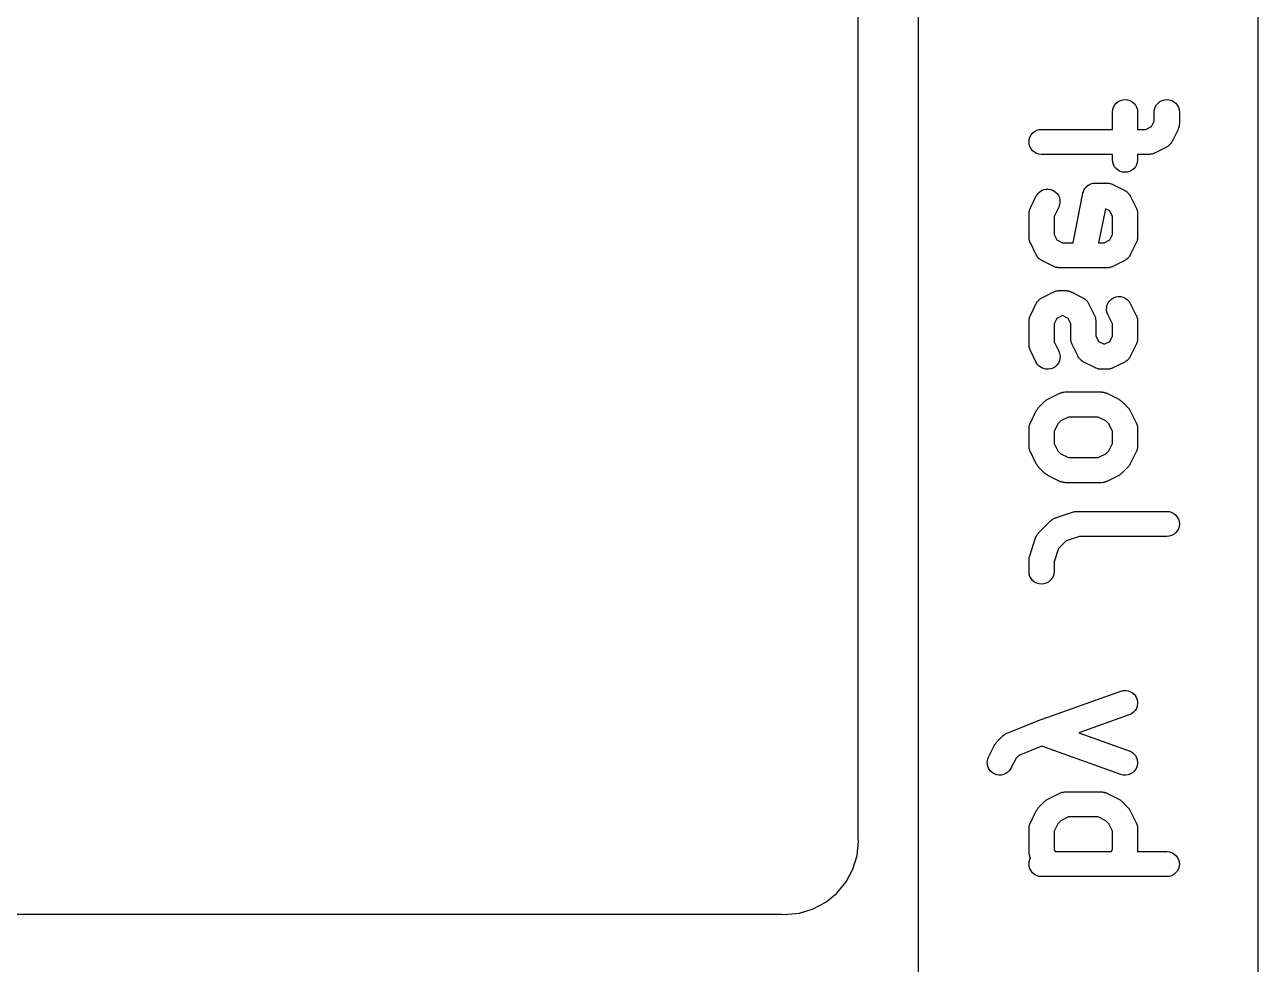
# Model space of a CAD drawing. Extents: x 3.29 to 8.89, y -5.81 to -1.46.
# Drawn here: x 4.8199 to 5.2076, y -3.0917 to -2.7965 of the extents above; entities that cross this region are included whole.
import ezdxf

# ---------------------------------------------------------------- set-up
doc = ezdxf.new("R2010")
doc.units = 0
doc.header["$MEASUREMENT"] = 0
doc.layers.add('BLACK', color=7, linetype='CONTINUOUS')

msp = doc.modelspace()

# ---------------------------------------------------------------- linework, layer by layer
at = {"layer": 'BLACK', "linetype": 'CONTINUOUS'}
for p, q in [((5.10067, -2.48881), (5.10067, -3.75528)), ((5.2076, -3.75528), (5.2076, -2.48881)), ((5.08181, -3.05158), (5.08181, -2.50314)), ((5.16187, -2.82314), (5.1621, -2.82241)), ((5.1621, -2.82241), (5.16247, -2.82174)), ((5.16247, -2.82174), (5.16297, -2.82115)), ((5.16297, -2.82115), (5.16356, -2.82067)), ((5.16356, -2.82067), (5.16425, -2.82031)), ((5.16425, -2.82031), (5.16498, -2.82009)), ((5.16498, -2.82009), (5.16575, -2.82002)), ((5.16575, -2.82002), (5.16651, -2.8201)), ((5.16651, -2.8201), (5.16725, -2.82033)), ((5.16725, -2.82033), (5.16792, -2.8207)), ((5.16792, -2.8207), (5.16851, -2.82119)), ((5.16851, -2.82119), (5.169, -2.82178)), ((5.169, -2.82178), (5.16936, -2.82246)), ((5.17499, -2.82314), (5.17522, -2.82241)), ((5.17522, -2.82241), (5.17559, -2.82174)), ((5.17559, -2.82174), (5.17609, -2.82115)), ((5.17609, -2.82115), (5.17669, -2.82067)), ((5.17669, -2.82067), (5.17737, -2.82031)), ((5.17737, -2.82031), (5.17811, -2.82009)), ((5.17811, -2.82009), (5.17887, -2.82002)), ((5.17887, -2.82002), (5.17963, -2.8201)), ((5.17963, -2.8201), (5.18037, -2.82033)), ((5.18037, -2.82033), (5.18104, -2.8207)), ((5.18104, -2.8207), (5.18164, -2.82119)), ((5.18164, -2.82119), (5.18212, -2.82178)), ((5.18212, -2.82178), (5.18248, -2.82246)), ((5.16178, -2.8239), (5.16187, -2.82314)), ((5.16178, -2.82396), (5.16178, -2.8239)), ((5.16178, -2.8294), (5.16178, -2.82396)), ((5.16936, -2.82246), (5.16958, -2.82319)), ((5.16958, -2.82319), (5.16966, -2.82396)), ((5.16966, -2.82396), (5.16966, -2.8294)), ((5.17491, -2.8239), (5.17499, -2.82314)), ((5.17491, -2.82396), (5.17491, -2.8239)), ((5.17491, -2.82678), (5.17491, -2.82396)), ((5.18248, -2.82246), (5.18271, -2.82319)), ((5.18271, -2.82319), (5.18278, -2.82396)), ((5.18278, -2.82396), (5.18278, -2.82771)), ((5.1367, -2.83054), (5.13729, -2.83005)), ((5.13729, -2.83005), (5.13797, -2.82969)), ((5.13797, -2.82969), (5.13871, -2.82947)), ((5.13871, -2.82947), (5.13947, -2.8294)), ((5.13947, -2.8294), (5.16178, -2.8294)), ((5.16966, -2.8294), (5.17229, -2.8294)), ((5.17229, -2.8294), (5.17403, -2.82852)), ((5.17403, -2.82852), (5.17491, -2.82678)), ((5.18236, -2.82947), (5.18049, -2.83322)), ((5.18241, -2.82936), (5.18236, -2.82947)), ((5.18246, -2.82926), (5.18241, -2.82936)), ((5.18254, -2.829), (5.18246, -2.82926)), ((5.18264, -2.82875), (5.18254, -2.829)), ((5.18266, -2.82864), (5.18264, -2.82875)), ((5.18269, -2.82853), (5.18266, -2.82864)), ((5.18272, -2.82826), (5.18269, -2.82853)), ((5.18277, -2.82799), (5.18272, -2.82826)), ((5.18278, -2.82776), (5.18277, -2.82788)), ((5.18277, -2.82788), (5.18277, -2.82799)), ((5.18278, -2.82771), (5.18278, -2.82776)), ((5.13554, -2.83331), (5.13562, -2.83254)), ((5.13561, -2.83407), (5.13554, -2.83331)), ((5.13582, -2.83481), (5.13561, -2.83407)), ((5.13562, -2.83254), (5.13584, -2.83181)), ((5.13584, -2.83181), (5.13621, -2.83113)), ((5.13621, -2.83113), (5.1367, -2.83054)), ((5.17994, -2.83404), (5.17972, -2.83425)), ((5.17999, -2.83397), (5.17994, -2.83404)), ((5.18005, -2.83391), (5.17999, -2.83397)), ((5.18021, -2.83366), (5.18005, -2.83391)), ((5.18038, -2.83342), (5.18021, -2.83366)), ((5.18042, -2.83334), (5.18038, -2.83342)), ((5.18046, -2.83327), (5.18042, -2.83334)), ((5.18049, -2.83322), (5.18046, -2.83327)), ((5.13618, -2.83549), (5.13582, -2.83481)), ((5.13666, -2.83609), (5.13618, -2.83549)), ((5.13725, -2.83658), (5.13666, -2.83609)), ((5.13792, -2.83695), (5.13725, -2.83658)), ((5.13865, -2.83718), (5.13792, -2.83695)), ((5.13942, -2.83727), (5.13865, -2.83718)), ((5.13947, -2.83727), (5.13942, -2.83727)), ((5.16178, -2.83727), (5.13947, -2.83727)), ((5.16178, -2.83896), (5.16178, -2.83727)), ((5.17322, -2.83727), (5.16966, -2.83727)), ((5.16966, -2.83727), (5.16966, -2.83896)), ((5.17333, -2.83726), (5.17322, -2.83727)), ((5.17345, -2.83726), (5.17333, -2.83726)), ((5.17372, -2.83722), (5.17345, -2.83726)), ((5.17398, -2.8372), (5.17372, -2.83722)), ((5.17409, -2.83716), (5.17398, -2.8372)), ((5.17421, -2.83714), (5.17409, -2.83716)), ((5.17446, -2.83705), (5.17421, -2.83714)), ((5.17472, -2.83697), (5.17446, -2.83705)), ((5.17482, -2.83692), (5.17472, -2.83697)), ((5.17493, -2.83688), (5.17482, -2.83692)), ((5.17498, -2.83685), (5.17493, -2.83688)), ((5.17873, -2.83498), (5.17498, -2.83685)), ((5.1788, -2.83493), (5.17873, -2.83498)), ((5.17888, -2.8349), (5.1788, -2.83493)), ((5.17913, -2.83473), (5.17888, -2.8349)), ((5.17938, -2.83457), (5.17913, -2.83473)), ((5.17944, -2.83451), (5.17938, -2.83457)), ((5.17951, -2.83446), (5.17944, -2.83451)), ((5.17972, -2.83425), (5.17951, -2.83446)), ((5.16186, -2.83972), (5.16178, -2.83896)), ((5.16208, -2.84046), (5.16186, -2.83972)), ((5.16244, -2.84114), (5.16208, -2.84046)), ((5.16293, -2.84173), (5.16244, -2.84114)), ((5.16352, -2.84222), (5.16293, -2.84173)), ((5.16847, -2.84177), (5.16788, -2.84225)), ((5.16897, -2.84118), (5.16847, -2.84177)), ((5.16934, -2.84051), (5.16897, -2.84118)), ((5.16957, -2.83978), (5.16934, -2.84051)), ((5.16966, -2.83901), (5.16957, -2.83978)), ((5.16966, -2.83896), (5.16966, -2.83901)), ((5.16419, -2.84259), (5.16352, -2.84222)), ((5.16493, -2.84281), (5.16419, -2.84259)), ((5.16569, -2.84289), (5.16493, -2.84281)), ((5.16646, -2.84282), (5.16569, -2.84289)), ((5.16719, -2.84261), (5.16646, -2.84282)), ((5.16788, -2.84225), (5.16719, -2.84261)), ((5.13827, -2.84963), (5.1388, -2.84908)), ((5.1388, -2.84908), (5.13944, -2.84864)), ((5.13944, -2.84864), (5.14014, -2.84833)), ((5.14014, -2.84833), (5.14089, -2.84817)), ((5.14089, -2.84817), (5.14166, -2.84816)), ((5.14166, -2.84816), (5.14242, -2.84829)), ((5.14242, -2.84829), (5.14313, -2.84857)), ((5.14313, -2.84857), (5.14378, -2.84899)), ((5.14378, -2.84899), (5.14434, -2.84952)), ((5.14434, -2.84952), (5.14478, -2.85015)), ((5.14937, -2.86502), (5.15249, -2.84943)), ((5.15249, -2.84941), (5.1525, -2.84938)), ((5.15249, -2.84942), (5.15249, -2.84941)), ((5.15249, -2.84941), (5.15249, -2.84941)), ((5.15249, -2.84943), (5.15249, -2.84942)), ((5.1525, -2.84938), (5.15261, -2.84903)), ((5.15261, -2.84903), (5.15272, -2.84868)), ((5.15272, -2.84868), (5.15273, -2.84867)), ((5.15273, -2.84865), (5.15291, -2.84833)), ((5.15273, -2.84867), (5.15273, -2.84865)), ((5.15291, -2.84833), (5.15308, -2.848)), ((5.15308, -2.848), (5.15309, -2.84799)), ((5.15309, -2.84799), (5.1531, -2.84798)), ((5.1531, -2.84798), (5.15334, -2.8477)), ((5.15334, -2.8477), (5.15357, -2.84741)), ((5.15357, -2.84741), (5.15359, -2.8474)), ((5.15359, -2.8474), (5.1536, -2.84739)), ((5.1536, -2.84739), (5.15388, -2.84716)), ((5.15388, -2.84716), (5.15417, -2.84693)), ((5.15417, -2.84693), (5.15418, -2.84692)), ((5.15418, -2.84692), (5.1542, -2.84691)), ((5.1542, -2.84691), (5.15452, -2.84674)), ((5.15452, -2.84674), (5.15485, -2.84657)), ((5.15485, -2.84657), (5.15486, -2.84656)), ((5.15486, -2.84656), (5.15488, -2.84655)), ((5.15488, -2.84655), (5.15523, -2.84645)), ((5.15523, -2.84645), (5.15558, -2.84634)), ((5.15558, -2.84634), (5.1556, -2.84634)), ((5.1556, -2.84634), (5.15562, -2.84634)), ((5.15562, -2.84634), (5.15598, -2.84631)), ((5.15598, -2.84631), (5.15635, -2.84627)), ((5.15635, -2.84627), (5.1601, -2.84627)), ((5.1601, -2.84627), (5.16015, -2.84627)), ((5.16015, -2.84627), (5.16027, -2.84628)), ((5.16027, -2.84628), (5.16038, -2.84628)), ((5.16038, -2.84628), (5.16065, -2.84633)), ((5.16065, -2.84633), (5.16091, -2.84636)), ((5.16091, -2.84636), (5.16102, -2.84639)), ((5.16102, -2.84639), (5.16114, -2.84641)), ((5.16114, -2.84641), (5.16139, -2.84651)), ((5.16139, -2.84651), (5.16165, -2.84659)), ((5.16165, -2.84659), (5.16175, -2.84664)), ((5.16175, -2.84664), (5.16186, -2.84668)), ((5.16186, -2.84668), (5.16561, -2.84856)), ((5.16561, -2.84856), (5.16565, -2.84858)), ((5.16565, -2.84858), (5.16573, -2.84863)), ((5.16573, -2.84863), (5.1658, -2.84867)), ((5.1658, -2.84867), (5.16605, -2.84884)), ((5.16605, -2.84884), (5.1663, -2.849)), ((5.1663, -2.849), (5.16636, -2.84906)), ((5.16636, -2.84906), (5.16643, -2.84911)), ((5.16643, -2.84911), (5.16664, -2.84933)), ((5.16664, -2.84933), (5.16685, -2.84954)), ((5.16685, -2.84954), (5.1669, -2.84961)), ((5.13595, -2.85407), (5.13783, -2.85032)), ((5.13783, -2.85032), (5.13785, -2.85027)), ((5.13785, -2.85027), (5.13827, -2.84963)), ((5.14478, -2.85015), (5.14509, -2.85085)), ((5.14514, -2.85312), (5.14487, -2.85384)), ((5.14509, -2.85085), (5.14526, -2.8516)), ((5.14527, -2.85237), (5.14514, -2.85312)), ((5.14526, -2.8516), (5.14527, -2.85237)), ((5.1669, -2.84961), (5.16696, -2.84967)), ((5.16696, -2.84967), (5.16712, -2.84992)), ((5.16712, -2.84992), (5.16729, -2.85017)), ((5.16729, -2.85017), (5.16732, -2.85025)), ((5.16732, -2.85025), (5.16737, -2.85032)), ((5.16737, -2.85032), (5.16924, -2.85407)), ((5.13554, -2.85578), (5.13555, -2.85566)), ((5.13554, -2.85583), (5.13554, -2.85578)), ((5.13554, -2.86333), (5.13554, -2.85583)), ((5.13555, -2.85554), (5.13559, -2.85528)), ((5.13555, -2.85566), (5.13555, -2.85554)), ((5.13559, -2.85528), (5.13562, -2.85501)), ((5.13562, -2.85501), (5.13566, -2.8549)), ((5.13566, -2.8549), (5.13568, -2.85479)), ((5.13568, -2.85479), (5.13577, -2.85454)), ((5.13577, -2.85454), (5.13585, -2.85428)), ((5.13585, -2.85428), (5.13591, -2.85418)), ((5.13591, -2.85418), (5.13595, -2.85407)), ((5.14487, -2.85384), (5.14341, -2.85676)), ((5.14341, -2.85676), (5.14341, -2.8624)), ((5.15954, -2.85433), (5.1574, -2.86502)), ((5.16091, -2.85502), (5.15954, -2.85433)), ((5.16178, -2.85676), (5.16091, -2.85502)), ((5.16178, -2.8624), (5.16178, -2.85676)), ((5.16924, -2.85407), (5.16927, -2.85412)), ((5.16927, -2.85412), (5.16931, -2.85423)), ((5.16931, -2.85423), (5.16936, -2.85433)), ((5.16936, -2.85433), (5.16944, -2.85459)), ((5.16944, -2.85459), (5.16953, -2.85484)), ((5.16953, -2.85484), (5.16955, -2.85495)), ((5.16955, -2.85495), (5.16958, -2.85507)), ((5.16958, -2.85507), (5.16961, -2.85533)), ((5.16961, -2.85533), (5.16965, -2.8556)), ((5.16965, -2.8556), (5.16965, -2.85572)), ((5.16965, -2.85572), (5.16966, -2.85583)), ((5.16966, -2.85583), (5.16966, -2.86333)), ((5.13555, -2.86344), (5.13554, -2.86333)), ((5.13554, -2.86356), (5.13555, -2.86344)), ((5.13558, -2.86383), (5.13554, -2.86356)), ((5.13561, -2.86409), (5.13558, -2.86383)), ((5.13564, -2.86421), (5.13561, -2.86409)), ((5.13566, -2.86432), (5.13564, -2.86421)), ((5.13576, -2.86457), (5.13566, -2.86432)), ((5.13583, -2.86483), (5.13576, -2.86457)), ((5.13589, -2.86493), (5.13583, -2.86483)), ((5.13593, -2.86504), (5.13589, -2.86493)), ((5.13595, -2.86509), (5.13593, -2.86504)), ((5.13783, -2.86884), (5.13595, -2.86509)), ((5.14341, -2.8624), (5.14428, -2.86414)), ((5.14428, -2.86414), (5.14603, -2.86502)), ((5.14603, -2.86502), (5.14937, -2.86502)), ((5.1574, -2.86502), (5.15917, -2.86502)), ((5.15917, -2.86502), (5.16091, -2.86414)), ((5.16091, -2.86414), (5.16178, -2.8624)), ((5.16924, -2.86509), (5.16737, -2.86884)), ((5.16928, -2.86498), (5.16924, -2.86509)), ((5.16934, -2.86488), (5.16928, -2.86498)), ((5.16942, -2.86462), (5.16934, -2.86488)), ((5.16952, -2.86437), (5.16942, -2.86462)), ((5.16954, -2.86426), (5.16952, -2.86437)), ((5.16957, -2.86415), (5.16954, -2.86426)), ((5.1696, -2.86388), (5.16957, -2.86415)), ((5.16965, -2.86362), (5.1696, -2.86388)), ((5.16966, -2.86338), (5.16964, -2.8635)), ((5.16964, -2.8635), (5.16965, -2.86362)), ((5.16966, -2.86333), (5.16966, -2.86338)), ((5.13787, -2.86891), (5.13783, -2.86884)), ((5.13791, -2.86899), (5.13787, -2.86891)), ((5.1673, -2.86896), (5.16726, -2.86904)), ((5.16734, -2.86889), (5.1673, -2.86896)), ((5.16737, -2.86884), (5.16734, -2.86889)), ((5.13808, -2.86924), (5.13791, -2.86899)), ((5.13824, -2.86949), (5.13808, -2.86924)), ((5.13829, -2.86955), (5.13824, -2.86949)), ((5.13834, -2.86962), (5.13829, -2.86955)), ((5.13856, -2.86983), (5.13834, -2.86962)), ((5.13876, -2.87005), (5.13856, -2.86983)), ((5.13883, -2.8701), (5.13876, -2.87005)), ((5.13889, -2.87016), (5.13883, -2.8701)), ((5.13915, -2.87032), (5.13889, -2.87016)), ((5.13939, -2.87049), (5.13915, -2.87032)), ((5.13947, -2.87053), (5.13939, -2.87049)), ((5.13954, -2.87058), (5.13947, -2.87053)), ((5.13959, -2.8706), (5.13954, -2.87058)), ((5.14334, -2.87248), (5.13959, -2.8706)), ((5.14345, -2.87252), (5.14334, -2.87248)), ((5.14355, -2.87257), (5.14345, -2.87252)), ((5.1438, -2.87265), (5.14355, -2.87257)), ((5.14405, -2.87275), (5.1438, -2.87265)), ((5.14417, -2.87277), (5.14405, -2.87275)), ((5.14428, -2.8728), (5.14417, -2.87277)), ((5.14455, -2.87283), (5.14428, -2.8728)), ((5.14481, -2.87288), (5.14455, -2.87283)), ((5.16059, -2.87284), (5.16033, -2.87288)), ((5.16086, -2.87282), (5.16059, -2.87284)), ((5.16097, -2.87278), (5.16086, -2.87282)), ((5.16109, -2.87276), (5.16097, -2.87278)), ((5.16134, -2.87267), (5.16109, -2.87276)), ((5.1616, -2.87259), (5.16134, -2.87267)), ((5.1617, -2.87254), (5.1616, -2.87259)), ((5.16181, -2.8725), (5.1617, -2.87254)), ((5.16186, -2.87248), (5.16181, -2.8725)), ((5.16561, -2.8706), (5.16186, -2.87248)), ((5.16568, -2.87056), (5.16561, -2.8706)), ((5.16576, -2.87052), (5.16568, -2.87056)), ((5.166, -2.87035), (5.16576, -2.87052)), ((5.16626, -2.87019), (5.166, -2.87035)), ((5.16632, -2.87013), (5.16626, -2.87019)), ((5.16639, -2.87008), (5.16632, -2.87013)), ((5.1666, -2.86987), (5.16639, -2.87008)), ((5.16681, -2.86966), (5.1666, -2.86987)), ((5.16686, -2.86959), (5.16681, -2.86966)), ((5.16692, -2.86953), (5.16686, -2.86959)), ((5.16709, -2.86928), (5.16692, -2.86953)), ((5.16726, -2.86904), (5.16709, -2.86928)), ((5.14493, -2.87288), (5.14481, -2.87288)), ((5.14504, -2.87289), (5.14493, -2.87288)), ((5.1451, -2.87289), (5.14504, -2.87289)), ((5.1601, -2.87289), (5.1451, -2.87289)), ((5.16021, -2.87288), (5.1601, -2.87289)), ((5.16033, -2.87288), (5.16021, -2.87288)), ((5.13959, -2.88231), (5.14334, -2.88043)), ((5.14334, -2.88043), (5.14339, -2.88041)), ((5.14339, -2.88041), (5.14349, -2.88037)), ((5.14349, -2.88037), (5.1436, -2.88031)), ((5.1436, -2.88031), (5.14386, -2.88023)), ((5.14386, -2.88023), (5.14411, -2.88014)), ((5.14411, -2.88014), (5.14422, -2.88012)), ((5.14422, -2.88012), (5.14433, -2.88009)), ((5.14433, -2.88009), (5.1446, -2.88006)), ((5.1446, -2.88006), (5.14487, -2.88002)), ((5.14487, -2.88002), (5.14498, -2.88003)), ((5.14498, -2.88003), (5.1451, -2.88001)), ((5.1451, -2.88001), (5.14697, -2.88001)), ((5.14697, -2.88001), (5.14703, -2.88002)), ((5.14703, -2.88002), (5.14714, -2.88003)), ((5.14714, -2.88003), (5.14726, -2.88003)), ((5.14726, -2.88003), (5.14752, -2.88007)), ((5.14752, -2.88007), (5.14779, -2.8801)), ((5.14779, -2.8801), (5.1479, -2.88014)), ((5.1479, -2.88014), (5.14802, -2.88016)), ((5.14802, -2.88016), (5.14827, -2.88025)), ((5.14827, -2.88025), (5.14852, -2.88033)), ((5.14852, -2.88033), (5.14862, -2.88039)), ((5.14862, -2.88039), (5.14873, -2.88043)), ((5.14873, -2.88043), (5.15248, -2.88231)), ((5.13595, -2.88782), (5.13783, -2.88407)), ((5.13783, -2.88407), (5.13785, -2.88402)), ((5.13785, -2.88402), (5.1379, -2.88395)), ((5.1379, -2.88395), (5.13793, -2.88387)), ((5.13793, -2.88387), (5.13811, -2.88362)), ((5.13811, -2.88362), (5.13827, -2.88337)), ((5.13827, -2.88337), (5.13833, -2.88331)), ((5.13833, -2.88331), (5.13838, -2.88324)), ((5.13838, -2.88324), (5.1386, -2.88304)), ((5.1386, -2.88304), (5.1388, -2.88282)), ((5.1388, -2.88282), (5.13887, -2.88277)), ((5.13887, -2.88277), (5.13894, -2.88271)), ((5.13894, -2.88271), (5.13919, -2.88255)), ((5.13919, -2.88255), (5.13944, -2.88238)), ((5.13944, -2.88238), (5.13952, -2.88235)), ((5.13952, -2.88235), (5.13959, -2.88231)), ((5.15248, -2.88231), (5.15253, -2.88233)), ((5.15253, -2.88233), (5.1526, -2.88238)), ((5.1526, -2.88238), (5.15268, -2.88241)), ((5.15268, -2.88241), (5.15292, -2.88259)), ((5.15292, -2.88259), (5.15318, -2.88275)), ((5.15318, -2.88275), (5.15324, -2.88281)), ((5.15324, -2.88281), (5.15331, -2.88286)), ((5.15331, -2.88286), (5.15351, -2.88307)), ((5.15351, -2.88307), (5.15373, -2.88328)), ((5.15373, -2.88328), (5.15378, -2.88335)), ((5.15378, -2.88335), (5.15383, -2.88342)), ((5.15383, -2.88342), (5.15399, -2.88367)), ((5.15399, -2.88367), (5.15416, -2.88392)), ((5.15416, -2.88392), (5.1542, -2.88399)), ((5.1542, -2.88399), (5.15424, -2.88407)), ((5.15424, -2.88407), (5.15612, -2.88782)), ((5.16012, -2.88454), (5.16044, -2.88384)), ((5.16044, -2.88384), (5.16089, -2.88322)), ((5.16089, -2.88322), (5.16146, -2.8827)), ((5.16146, -2.8827), (5.16211, -2.88229)), ((5.16211, -2.88229), (5.16283, -2.88202)), ((5.16283, -2.88202), (5.16359, -2.8819)), ((5.16359, -2.8819), (5.16435, -2.88192)), ((5.16435, -2.88192), (5.1651, -2.8821)), ((5.1651, -2.8821), (5.1658, -2.88241)), ((5.1658, -2.88241), (5.16643, -2.88286)), ((5.16643, -2.88286), (5.16696, -2.88342)), ((5.16696, -2.88342), (5.16737, -2.88407)), ((5.16737, -2.88407), (5.16924, -2.88782)), ((5.13568, -2.88853), (5.13577, -2.88828)), ((5.13577, -2.88828), (5.13585, -2.88803)), ((5.13585, -2.88803), (5.13591, -2.88792)), ((5.13591, -2.88792), (5.13595, -2.88782)), ((5.14603, -2.88789), (5.14428, -2.88876)), ((5.14604, -2.88789), (5.14603, -2.88789)), ((5.14779, -2.88876), (5.14604, -2.88789)), ((5.15612, -2.88782), (5.15614, -2.88786)), ((5.15614, -2.88786), (5.15618, -2.88797)), ((5.15618, -2.88797), (5.15624, -2.88808)), ((5.15624, -2.88808), (5.15631, -2.88833)), ((5.15631, -2.88833), (5.15641, -2.88859)), ((5.15991, -2.88606), (5.15994, -2.88529)), ((5.16003, -2.88682), (5.15991, -2.88606)), ((5.15994, -2.88529), (5.16012, -2.88454)), ((5.1603, -2.88754), (5.16003, -2.88682)), ((5.16032, -2.88759), (5.1603, -2.88754)), ((5.16178, -2.89051), (5.16032, -2.88759)), ((5.16924, -2.88782), (5.16927, -2.88786)), ((5.16927, -2.88786), (5.16931, -2.88797)), ((5.16931, -2.88797), (5.16936, -2.88808)), ((5.16936, -2.88808), (5.16944, -2.88833)), ((5.16944, -2.88833), (5.16953, -2.88859)), ((5.13554, -2.88952), (5.13555, -2.88941)), ((5.13554, -2.88958), (5.13554, -2.88952)), ((5.13554, -2.89708), (5.13554, -2.88958)), ((5.13555, -2.88929), (5.13559, -2.88903)), ((5.13555, -2.88941), (5.13555, -2.88929)), ((5.13559, -2.88903), (5.13562, -2.88876)), ((5.13562, -2.88876), (5.13566, -2.88865)), ((5.13566, -2.88865), (5.13568, -2.88853)), ((5.14428, -2.88876), (5.14341, -2.89051)), ((5.14341, -2.89051), (5.14341, -2.89615)), ((5.14866, -2.89051), (5.14779, -2.88876)), ((5.14866, -2.8952), (5.14866, -2.89051)), ((5.15641, -2.88859), (5.15643, -2.8887)), ((5.15643, -2.8887), (5.15646, -2.88881)), ((5.15646, -2.88881), (5.15648, -2.88908)), ((5.15648, -2.88908), (5.15653, -2.88935)), ((5.15653, -2.88935), (5.15652, -2.88946)), ((5.15652, -2.88946), (5.15653, -2.88958)), ((5.15653, -2.88958), (5.15653, -2.89427)), ((5.16178, -2.89427), (5.16178, -2.89051)), ((5.16953, -2.88859), (5.16955, -2.8887)), ((5.16955, -2.8887), (5.16958, -2.88881)), ((5.16958, -2.88881), (5.16961, -2.88908)), ((5.16961, -2.88908), (5.16965, -2.88935)), ((5.16965, -2.88935), (5.16965, -2.88946)), ((5.16965, -2.88946), (5.16966, -2.88958)), ((5.16966, -2.88958), (5.16966, -2.8952)), ((5.14867, -2.89532), (5.14866, -2.8952)), ((5.14867, -2.89543), (5.14867, -2.89532)), ((5.14871, -2.8957), (5.14867, -2.89543)), ((5.14873, -2.89597), (5.14871, -2.8957)), ((5.14877, -2.89608), (5.14873, -2.89597)), ((5.14879, -2.89619), (5.14877, -2.89608)), ((5.15653, -2.89427), (5.15741, -2.89602)), ((5.15741, -2.89602), (5.15915, -2.89689)), ((5.15917, -2.89689), (5.16091, -2.89602)), ((5.16091, -2.89602), (5.16178, -2.89427)), ((5.16957, -2.89602), (5.16954, -2.89613)), ((5.1696, -2.89575), (5.16957, -2.89602)), ((5.16965, -2.89549), (5.1696, -2.89575)), ((5.16966, -2.89526), (5.16964, -2.89537)), ((5.16964, -2.89537), (5.16965, -2.89549)), ((5.16966, -2.8952), (5.16966, -2.89526)), ((5.13555, -2.89719), (5.13554, -2.89708)), ((5.13554, -2.89731), (5.13555, -2.89719)), ((5.13558, -2.89757), (5.13554, -2.89731)), ((5.13561, -2.89784), (5.13558, -2.89757)), ((5.13564, -2.89795), (5.13561, -2.89784)), ((5.13566, -2.89807), (5.13564, -2.89795)), ((5.13576, -2.89832), (5.13566, -2.89807)), ((5.13583, -2.89858), (5.13576, -2.89832)), ((5.13589, -2.89868), (5.13583, -2.89858)), ((5.13593, -2.89879), (5.13589, -2.89868)), ((5.13595, -2.89884), (5.13593, -2.89879)), ((5.13783, -2.90259), (5.13595, -2.89884)), ((5.14341, -2.89615), (5.14487, -2.89906)), ((5.14487, -2.89906), (5.14489, -2.89911)), ((5.14489, -2.89911), (5.14516, -2.89983)), ((5.14516, -2.89983), (5.14528, -2.90059)), ((5.14888, -2.89644), (5.14879, -2.89619)), ((5.14896, -2.8967), (5.14888, -2.89644)), ((5.14901, -2.8968), (5.14896, -2.8967)), ((5.14905, -2.89691), (5.14901, -2.8968)), ((5.14908, -2.89696), (5.14905, -2.89691)), ((5.15095, -2.90071), (5.14908, -2.89696)), ((5.15915, -2.89689), (5.15917, -2.89689)), ((5.16924, -2.89696), (5.16737, -2.90071)), ((5.16928, -2.89685), (5.16924, -2.89696)), ((5.16934, -2.89675), (5.16928, -2.89685)), ((5.16942, -2.8965), (5.16934, -2.89675)), ((5.16952, -2.89624), (5.16942, -2.8965)), ((5.16954, -2.89613), (5.16952, -2.89624)), ((5.13824, -2.90324), (5.13783, -2.90259)), ((5.13876, -2.90379), (5.13824, -2.90324)), ((5.13939, -2.90424), (5.13876, -2.90379)), ((5.1443, -2.90343), (5.14374, -2.90395)), ((5.14475, -2.90281), (5.1443, -2.90343)), ((5.14507, -2.90211), (5.14475, -2.90281)), ((5.14525, -2.90136), (5.14507, -2.90211)), ((5.14528, -2.90059), (5.14525, -2.90136)), ((5.151, -2.90078), (5.15095, -2.90071)), ((5.15103, -2.90086), (5.151, -2.90078)), ((5.1512, -2.90111), (5.15103, -2.90086)), ((5.15136, -2.90136), (5.1512, -2.90111)), ((5.15142, -2.90142), (5.15136, -2.90136)), ((5.15147, -2.90149), (5.15142, -2.90142)), ((5.15168, -2.9017), (5.15147, -2.90149)), ((5.15189, -2.90192), (5.15168, -2.9017)), ((5.15196, -2.90197), (5.15189, -2.90192)), ((5.15202, -2.90203), (5.15196, -2.90197)), ((5.15227, -2.90219), (5.15202, -2.90203)), ((5.15251, -2.90237), (5.15227, -2.90219)), ((5.15259, -2.9024), (5.15251, -2.90237)), ((5.15266, -2.90245), (5.15259, -2.9024)), ((5.15271, -2.90247), (5.15266, -2.90245)), ((5.15646, -2.90435), (5.15271, -2.90247)), ((5.16561, -2.90247), (5.16186, -2.90435)), ((5.16568, -2.90243), (5.16561, -2.90247)), ((5.16576, -2.90239), (5.16568, -2.90243)), ((5.166, -2.90222), (5.16576, -2.90239)), ((5.16626, -2.90206), (5.166, -2.90222)), ((5.16632, -2.902), (5.16626, -2.90206)), ((5.16639, -2.90196), (5.16632, -2.902)), ((5.1666, -2.90174), (5.16639, -2.90196)), ((5.16681, -2.90153), (5.1666, -2.90174)), ((5.16686, -2.90147), (5.16681, -2.90153)), ((5.16692, -2.9014), (5.16686, -2.90147)), ((5.16709, -2.90115), (5.16692, -2.9014)), ((5.16726, -2.90091), (5.16709, -2.90115)), ((5.1673, -2.90083), (5.16726, -2.90091)), ((5.16734, -2.90076), (5.1673, -2.90083)), ((5.16737, -2.90071), (5.16734, -2.90076)), ((5.14009, -2.90456), (5.13939, -2.90424)), ((5.14084, -2.90473), (5.14009, -2.90456)), ((5.14161, -2.90475), (5.14084, -2.90473)), ((5.14236, -2.90463), (5.14161, -2.90475)), ((5.14308, -2.90436), (5.14236, -2.90463)), ((5.14374, -2.90395), (5.14308, -2.90436)), ((5.15657, -2.90439), (5.15646, -2.90435)), ((5.15667, -2.90444), (5.15657, -2.90439)), ((5.15693, -2.90452), (5.15667, -2.90444)), ((5.15718, -2.90462), (5.15693, -2.90452)), ((5.15729, -2.90464), (5.15718, -2.90462)), ((5.1574, -2.90468), (5.15729, -2.90464)), ((5.15767, -2.90471), (5.1574, -2.90468)), ((5.15793, -2.90475), (5.15767, -2.90471)), ((5.15805, -2.90475), (5.15793, -2.90475)), ((5.15817, -2.90476), (5.15805, -2.90475)), ((5.15822, -2.90476), (5.15817, -2.90476)), ((5.1601, -2.90476), (5.15822, -2.90476)), ((5.16021, -2.90475), (5.1601, -2.90476)), ((5.16033, -2.90476), (5.16021, -2.90475)), ((5.16059, -2.90471), (5.16033, -2.90476)), ((5.16086, -2.90469), (5.16059, -2.90471)), ((5.16097, -2.90465), (5.16086, -2.90469)), ((5.16109, -2.90464), (5.16097, -2.90465)), ((5.16134, -2.90454), (5.16109, -2.90464)), ((5.1616, -2.90446), (5.16134, -2.90454)), ((5.1617, -2.90441), (5.1616, -2.90446)), ((5.16181, -2.90437), (5.1617, -2.90441)), ((5.16186, -2.90435), (5.16181, -2.90437)), ((5.13856, -2.91679), (5.14044, -2.91491)), ((5.14044, -2.91491), (5.14048, -2.91488)), ((5.14048, -2.91488), (5.14065, -2.91474)), ((5.14065, -2.91474), (5.14081, -2.91459)), ((5.14081, -2.91459), (5.14095, -2.9145)), ((5.14095, -2.9145), (5.14108, -2.9144)), ((5.14108, -2.9144), (5.14127, -2.91429)), ((5.14127, -2.91429), (5.14146, -2.91418)), ((5.14146, -2.91418), (5.14521, -2.9123)), ((5.14521, -2.9123), (5.14526, -2.91228)), ((5.14526, -2.91228), (5.14537, -2.91224)), ((5.14537, -2.91224), (5.14547, -2.91218)), ((5.14547, -2.91218), (5.14573, -2.91211)), ((5.14573, -2.91211), (5.14598, -2.91201)), ((5.14598, -2.91201), (5.1461, -2.91199)), ((5.1461, -2.91199), (5.14621, -2.91196)), ((5.14621, -2.91196), (5.14648, -2.91193)), ((5.14648, -2.91193), (5.14674, -2.91189)), ((5.14674, -2.91189), (5.14686, -2.9119)), ((5.14686, -2.9119), (5.14697, -2.91189)), ((5.14697, -2.91189), (5.15822, -2.91189)), ((5.15822, -2.91189), (5.15828, -2.91189)), ((5.15828, -2.91189), (5.15839, -2.9119)), ((5.15839, -2.9119), (5.15851, -2.9119)), ((5.15851, -2.9119), (5.15877, -2.91194)), ((5.15877, -2.91194), (5.15904, -2.91197)), ((5.15904, -2.91197), (5.15915, -2.91201)), ((5.15915, -2.91201), (5.15926, -2.91203)), ((5.15926, -2.91203), (5.15952, -2.91212)), ((5.15952, -2.91212), (5.15977, -2.9122)), ((5.15977, -2.9122), (5.15987, -2.91226)), ((5.15987, -2.91226), (5.15998, -2.9123)), ((5.15998, -2.9123), (5.16373, -2.91418)), ((5.16373, -2.91418), (5.16378, -2.9142)), ((5.16378, -2.9142), (5.16397, -2.91432)), ((5.16397, -2.91432), (5.16416, -2.91443)), ((5.16416, -2.91443), (5.16429, -2.91453)), ((5.16429, -2.91453), (5.16442, -2.91462)), ((5.16442, -2.91462), (5.16458, -2.91477)), ((5.16458, -2.91477), (5.16475, -2.91491)), ((5.16475, -2.91491), (5.16663, -2.91679)), ((5.13595, -2.92156), (5.13783, -2.91781)), ((5.13783, -2.91781), (5.13785, -2.91776)), ((5.13785, -2.91776), (5.13797, -2.91758)), ((5.13797, -2.91758), (5.13808, -2.91738)), ((5.13808, -2.91738), (5.13818, -2.91726)), ((5.13818, -2.91726), (5.13827, -2.91712)), ((5.13827, -2.91712), (5.13842, -2.91696)), ((5.13842, -2.91696), (5.13856, -2.91679)), ((5.16663, -2.91679), (5.16667, -2.91683)), ((5.16667, -2.91683), (5.16681, -2.917)), ((5.16681, -2.917), (5.16696, -2.91716)), ((5.16696, -2.91716), (5.16704, -2.9173)), ((5.16704, -2.9173), (5.16715, -2.91743)), ((5.16715, -2.91743), (5.16725, -2.91762)), ((5.16725, -2.91762), (5.16737, -2.91781)), ((5.16737, -2.91781), (5.16924, -2.92156)), ((5.13554, -2.92327), (5.13555, -2.92315)), ((5.13555, -2.92304), (5.13559, -2.92277)), ((5.13555, -2.92315), (5.13555, -2.92304)), ((5.13559, -2.92277), (5.13562, -2.9225)), ((5.13562, -2.9225), (5.13566, -2.92239)), ((5.13566, -2.92239), (5.13568, -2.92228)), ((5.13568, -2.92228), (5.13577, -2.92203)), ((5.13577, -2.92203), (5.13585, -2.92177)), ((5.13585, -2.92177), (5.13591, -2.92167)), ((5.13591, -2.92167), (5.13595, -2.92156)), ((5.14458, -2.9219), (5.14341, -2.92425)), ((5.14555, -2.92093), (5.14458, -2.9219)), ((5.1479, -2.91976), (5.14555, -2.92093)), ((5.15729, -2.91976), (5.1479, -2.91976)), ((5.15964, -2.92093), (5.15729, -2.91976)), ((5.16061, -2.9219), (5.15964, -2.92093)), ((5.16178, -2.92425), (5.16061, -2.9219)), ((5.16924, -2.92156), (5.16927, -2.92161)), ((5.16927, -2.92161), (5.16931, -2.92172)), ((5.16931, -2.92172), (5.16936, -2.92182)), ((5.16936, -2.92182), (5.16944, -2.92208)), ((5.16944, -2.92208), (5.16953, -2.92233)), ((5.16953, -2.92233), (5.16955, -2.92245)), ((5.16955, -2.92245), (5.16958, -2.92256)), ((5.16958, -2.92256), (5.16961, -2.92283)), ((5.16961, -2.92283), (5.16965, -2.92309)), ((5.16965, -2.92309), (5.16965, -2.92321)), ((5.16965, -2.92321), (5.16966, -2.92332)), ((5.13554, -2.92332), (5.13554, -2.92327)), ((5.13554, -2.92895), (5.13554, -2.92332)), ((5.14341, -2.92425), (5.14341, -2.92802)), ((5.16178, -2.92802), (5.16178, -2.92425)), ((5.16966, -2.92332), (5.16966, -2.92895)), ((5.13555, -2.92906), (5.13554, -2.92895)), ((5.13554, -2.92918), (5.13555, -2.92906)), ((5.13558, -2.92944), (5.13554, -2.92918)), ((5.13561, -2.92971), (5.13558, -2.92944)), ((5.13564, -2.92982), (5.13561, -2.92971)), ((5.13566, -2.92994), (5.13564, -2.92982)), ((5.13576, -2.93019), (5.13566, -2.92994)), ((5.13583, -2.93045), (5.13576, -2.93019)), ((5.13589, -2.93055), (5.13583, -2.93045)), ((5.13593, -2.93066), (5.13589, -2.93055)), ((5.13595, -2.93071), (5.13593, -2.93066)), ((5.13783, -2.93446), (5.13595, -2.93071)), ((5.14341, -2.92802), (5.14458, -2.93036)), ((5.14458, -2.93036), (5.14555, -2.93133)), ((5.15964, -2.93133), (5.16061, -2.93036)), ((5.16061, -2.93036), (5.16178, -2.92802)), ((5.16924, -2.93071), (5.16737, -2.93446)), ((5.16928, -2.9306), (5.16924, -2.93071)), ((5.16934, -2.9305), (5.16928, -2.9306)), ((5.16942, -2.93024), (5.16934, -2.9305)), ((5.16952, -2.92999), (5.16942, -2.93024)), ((5.16954, -2.92988), (5.16952, -2.92999)), ((5.16957, -2.92976), (5.16954, -2.92988)), ((5.1696, -2.9295), (5.16957, -2.92976)), ((5.16965, -2.92923), (5.1696, -2.9295)), ((5.16966, -2.929), (5.16964, -2.92912)), ((5.16964, -2.92912), (5.16965, -2.92923)), ((5.16966, -2.92895), (5.16966, -2.929)), ((5.13794, -2.93464), (5.13783, -2.93446)), ((5.13805, -2.93484), (5.13794, -2.93464)), ((5.13815, -2.93497), (5.13805, -2.93484)), ((5.14555, -2.93133), (5.1479, -2.93251)), ((5.1479, -2.93251), (5.15729, -2.93251)), ((5.15729, -2.93251), (5.15964, -2.93133)), ((5.16722, -2.93469), (5.16712, -2.93489)), ((5.16734, -2.93451), (5.16722, -2.93469)), ((5.16737, -2.93446), (5.16734, -2.93451)), ((5.13824, -2.93511), (5.13815, -2.93497)), ((5.13839, -2.93527), (5.13824, -2.93511)), ((5.13853, -2.93544), (5.13839, -2.93527)), ((5.13856, -2.93548), (5.13853, -2.93544)), ((5.14044, -2.93735), (5.13856, -2.93548)), ((5.14061, -2.93749), (5.14044, -2.93735)), ((5.14077, -2.93765), (5.14061, -2.93749)), ((5.14091, -2.93774), (5.14077, -2.93765)), ((5.14103, -2.93784), (5.14091, -2.93774)), ((5.14123, -2.93795), (5.14103, -2.93784)), ((5.14141, -2.93807), (5.14123, -2.93795)), ((5.14146, -2.93809), (5.14141, -2.93807)), ((5.14521, -2.93997), (5.14146, -2.93809)), ((5.16373, -2.93809), (5.15998, -2.93997)), ((5.16392, -2.93797), (5.16373, -2.93809)), ((5.16411, -2.93787), (5.16392, -2.93797)), ((5.16424, -2.93777), (5.16411, -2.93787)), ((5.16438, -2.93768), (5.16424, -2.93777)), ((5.16454, -2.93753), (5.16438, -2.93768)), ((5.16472, -2.93739), (5.16454, -2.93753)), ((5.16475, -2.93735), (5.16472, -2.93739)), ((5.16663, -2.93548), (5.16475, -2.93735)), ((5.16677, -2.93531), (5.16663, -2.93548)), ((5.16692, -2.93515), (5.16677, -2.93531)), ((5.16701, -2.93501), (5.16692, -2.93515)), ((5.16712, -2.93489), (5.16701, -2.93501)), ((5.14532, -2.94001), (5.14521, -2.93997)), ((5.14542, -2.94006), (5.14532, -2.94001)), ((5.14568, -2.94015), (5.14542, -2.94006)), ((5.14593, -2.94024), (5.14568, -2.94015)), ((5.14604, -2.94026), (5.14593, -2.94024)), ((5.14615, -2.9403), (5.14604, -2.94026)), ((5.14642, -2.94033), (5.14615, -2.9403)), ((5.14669, -2.94037), (5.14642, -2.94033)), ((5.1468, -2.94037), (5.14669, -2.94037)), ((5.14692, -2.94038), (5.1468, -2.94037)), ((5.14697, -2.94038), (5.14692, -2.94038)), ((5.15822, -2.94038), (5.14697, -2.94038)), ((5.15834, -2.94037), (5.15822, -2.94038)), ((5.15845, -2.94038), (5.15834, -2.94037)), ((5.15872, -2.94033), (5.15845, -2.94038)), ((5.15899, -2.94031), (5.15872, -2.94033)), ((5.1591, -2.94027), (5.15899, -2.94031)), ((5.15921, -2.94026), (5.1591, -2.94027)), ((5.15946, -2.94016), (5.15921, -2.94026)), ((5.15972, -2.94009), (5.15946, -2.94016)), ((5.15982, -2.94003), (5.15972, -2.94009)), ((5.15993, -2.93999), (5.15982, -2.94003)), ((5.15998, -2.93997), (5.15993, -2.93999)), ((5.14385, -2.95146), (5.14948, -2.94958)), ((5.14948, -2.94958), (5.14953, -2.94957)), ((5.14953, -2.94957), (5.14975, -2.94952)), ((5.14975, -2.94952), (5.14996, -2.94946)), ((5.14996, -2.94946), (5.15012, -2.94944)), ((5.15012, -2.94944), (5.15028, -2.94941)), ((5.15028, -2.94941), (5.1505, -2.9494)), ((5.1505, -2.9494), (5.15072, -2.94938)), ((5.15072, -2.94938), (5.17884, -2.94938)), ((5.17884, -2.94938), (5.1789, -2.94938)), ((5.1789, -2.94938), (5.17966, -2.94947)), ((5.17966, -2.94947), (5.18039, -2.9497)), ((5.18039, -2.9497), (5.18107, -2.95007)), ((5.18107, -2.95007), (5.18166, -2.95056)), ((5.13856, -2.95616), (5.14231, -2.95241)), ((5.14231, -2.95241), (5.14235, -2.95237)), ((5.14235, -2.95237), (5.14244, -2.9523)), ((5.14244, -2.9523), (5.14252, -2.95221)), ((5.14252, -2.95221), (5.14274, -2.95206)), ((5.14274, -2.95206), (5.14295, -2.95189)), ((5.14295, -2.95189), (5.14306, -2.95184)), ((5.14306, -2.95184), (5.14315, -2.95177)), ((5.14315, -2.95177), (5.1434, -2.95166)), ((5.1434, -2.95166), (5.14364, -2.95154)), ((5.14364, -2.95154), (5.14375, -2.95151)), ((5.14375, -2.95151), (5.14385, -2.95146)), ((5.18166, -2.95056), (5.18214, -2.95116)), ((5.18214, -2.95116), (5.18249, -2.95184)), ((5.1827, -2.95411), (5.18247, -2.95484)), ((5.18249, -2.95184), (5.18271, -2.95258)), ((5.18278, -2.95335), (5.1827, -2.95411)), ((5.18271, -2.95258), (5.18278, -2.95335)), ((5.13574, -2.96332), (5.13761, -2.9577)), ((5.13761, -2.9577), (5.13763, -2.95765)), ((5.13763, -2.95765), (5.13768, -2.95754)), ((5.13768, -2.95754), (5.13771, -2.95743)), ((5.13771, -2.95743), (5.13784, -2.95719)), ((5.13784, -2.95719), (5.13795, -2.95695)), ((5.13795, -2.95695), (5.13802, -2.95685)), ((5.13802, -2.95685), (5.13808, -2.95675)), ((5.13808, -2.95675), (5.13825, -2.95654)), ((5.13825, -2.95654), (5.13841, -2.95633)), ((5.13841, -2.95633), (5.13849, -2.95625)), ((5.13849, -2.95625), (5.13856, -2.95616)), ((5.15136, -2.95726), (5.14722, -2.95863)), ((5.17884, -2.95726), (5.15136, -2.95726)), ((5.17961, -2.95718), (5.17884, -2.95726)), ((5.18034, -2.95696), (5.17961, -2.95718)), ((5.18102, -2.9566), (5.18034, -2.95696)), ((5.18162, -2.95611), (5.18102, -2.9566)), ((5.18211, -2.95552), (5.18162, -2.95611)), ((5.18247, -2.95484), (5.18211, -2.95552)), ((5.14479, -2.96107), (5.14341, -2.96521)), ((5.14722, -2.95863), (5.14479, -2.96107)), ((5.13554, -2.96451), (5.13556, -2.96429)), ((5.13554, -2.96457), (5.13554, -2.96451)), ((5.13554, -2.96832), (5.13554, -2.96457)), ((5.13556, -2.96429), (5.13557, -2.96407)), ((5.13557, -2.96407), (5.1356, -2.96391)), ((5.1356, -2.96391), (5.13562, -2.96375)), ((5.13562, -2.96375), (5.13569, -2.96354)), ((5.13569, -2.96354), (5.13574, -2.96332)), ((5.14341, -2.96521), (5.14341, -2.96832)), ((5.13561, -2.96908), (5.13554, -2.96832)), ((5.13583, -2.96982), (5.13561, -2.96908)), ((5.14332, -2.96914), (5.14309, -2.96987)), ((5.14341, -2.96837), (5.14332, -2.96914)), ((5.14341, -2.96832), (5.14341, -2.96837)), ((5.13619, -2.9705), (5.13583, -2.96982)), ((5.13668, -2.97109), (5.13619, -2.9705)), ((5.13727, -2.97158), (5.13668, -2.97109)), ((5.13795, -2.97195), (5.13727, -2.97158)), ((5.13868, -2.97217), (5.13795, -2.97195)), ((5.13945, -2.97225), (5.13868, -2.97217)), ((5.14021, -2.97218), (5.13945, -2.97225)), ((5.14095, -2.97197), (5.14021, -2.97218)), ((5.14163, -2.97161), (5.14095, -2.97197)), ((5.14223, -2.97113), (5.14163, -2.97161)), ((5.14272, -2.97054), (5.14223, -2.97113)), ((5.14309, -2.96987), (5.14272, -2.97054)), ((5.13815, -3.01523), (5.1644, -3.00585)), ((5.1644, -3.00585), (5.16445, -3.00584)), ((5.16445, -3.00584), (5.1652, -3.00566)), ((5.1652, -3.00566), (5.16596, -3.00563)), ((5.16596, -3.00563), (5.16672, -3.00575)), ((5.16672, -3.00575), (5.16744, -3.00602)), ((5.16744, -3.00602), (5.1681, -3.00642)), ((5.1681, -3.00642), (5.16866, -3.00694)), ((5.16866, -3.00694), (5.16911, -3.00757)), ((5.16911, -3.00757), (5.16944, -3.00826)), ((5.16944, -3.00826), (5.16962, -3.00901)), ((5.16887, -3.01192), (5.16836, -3.01248)), ((5.16927, -3.01126), (5.16887, -3.01192)), ((5.16953, -3.01054), (5.16927, -3.01126)), ((5.16965, -3.00978), (5.16953, -3.01054)), ((5.16962, -3.00901), (5.16965, -3.00978)), ((5.12864, -3.01903), (5.13801, -3.01528)), ((5.13801, -3.01528), (5.13806, -3.01526)), ((5.13806, -3.01526), (5.13811, -3.01525)), ((5.13811, -3.01525), (5.13815, -3.01523)), ((5.16704, -3.01327), (5.15118, -3.01894)), ((5.16774, -3.01294), (5.16704, -3.01327)), ((5.16836, -3.01248), (5.16774, -3.01294)), ((5.12544, -3.02178), (5.12732, -3.0199)), ((5.12732, -3.0199), (5.12735, -3.01986)), ((5.12735, -3.01986), (5.12796, -3.01938)), ((5.12735, -3.01986), (5.12735, -3.01986)), ((5.12796, -3.01938), (5.12795, -3.01938)), ((5.12795, -3.01938), (5.12796, -3.01938)), ((5.12796, -3.01938), (5.12858, -3.01906)), ((5.12858, -3.01906), (5.12864, -3.01903)), ((5.15118, -3.01894), (5.16704, -3.0246)), ((5.12283, -3.02655), (5.1247, -3.0228)), ((5.1247, -3.0228), (5.12473, -3.02275)), ((5.12473, -3.02275), (5.12485, -3.02256)), ((5.12485, -3.02256), (5.12495, -3.02237)), ((5.12495, -3.02237), (5.12506, -3.02224)), ((5.12506, -3.02224), (5.12515, -3.02211)), ((5.12515, -3.02211), (5.1253, -3.02195)), ((5.1253, -3.02195), (5.12544, -3.02178)), ((5.13955, -3.02314), (5.13231, -3.02604)), ((5.1644, -3.03202), (5.13955, -3.02314)), ((5.12242, -3.02802), (5.12255, -3.02727)), ((5.12255, -3.02727), (5.12283, -3.02655)), ((5.13146, -3.02689), (5.12987, -3.03007)), ((5.13231, -3.02604), (5.13146, -3.02689)), ((5.16704, -3.0246), (5.1671, -3.02462)), ((5.1671, -3.02462), (5.16779, -3.02496)), ((5.16779, -3.02496), (5.1684, -3.02542)), ((5.1684, -3.02542), (5.16891, -3.026)), ((5.16891, -3.026), (5.1693, -3.02666)), ((5.1693, -3.02666), (5.16955, -3.02739)), ((5.16955, -3.02739), (5.16965, -3.02815)), ((5.12244, -3.02879), (5.12242, -3.02802)), ((5.12261, -3.02954), (5.12244, -3.02879)), ((5.12292, -3.03024), (5.12261, -3.02954)), ((5.12336, -3.03087), (5.12292, -3.03024)), ((5.12392, -3.0314), (5.12336, -3.03087)), ((5.12456, -3.03182), (5.12392, -3.0314)), ((5.12826, -3.03175), (5.12756, -3.03206)), ((5.12889, -3.03131), (5.12826, -3.03175)), ((5.12943, -3.03076), (5.12889, -3.03131)), ((5.12985, -3.03012), (5.12943, -3.03076)), ((5.12987, -3.03007), (5.12985, -3.03012)), ((5.16805, -3.03148), (5.16739, -3.03187)), ((5.16862, -3.03097), (5.16805, -3.03148)), ((5.16909, -3.03035), (5.16862, -3.03097)), ((5.16942, -3.02966), (5.16909, -3.03035)), ((5.16961, -3.02891), (5.16942, -3.02966)), ((5.16965, -3.02815), (5.16961, -3.02891)), ((5.12528, -3.0321), (5.12456, -3.03182)), ((5.12604, -3.03223), (5.12528, -3.0321)), ((5.1268, -3.03222), (5.12604, -3.03223)), ((5.12756, -3.03206), (5.1268, -3.03222)), ((5.16514, -3.0322), (5.1644, -3.03202)), ((5.16591, -3.03224), (5.16514, -3.0322)), ((5.16667, -3.03213), (5.16591, -3.03224)), ((5.16739, -3.03187), (5.16667, -3.03213)), ((5.14146, -3.03979), (5.14521, -3.03791)), ((5.14521, -3.03791), (5.14526, -3.03789)), ((5.14526, -3.03789), (5.14537, -3.03785)), ((5.14537, -3.03785), (5.14547, -3.03779)), ((5.14547, -3.03779), (5.14573, -3.03771)), ((5.14573, -3.03771), (5.14598, -3.03762)), ((5.14598, -3.03762), (5.1461, -3.0376)), ((5.1461, -3.0376), (5.14621, -3.03757)), ((5.14621, -3.03757), (5.14648, -3.03754)), ((5.14648, -3.03754), (5.14674, -3.0375)), ((5.14674, -3.0375), (5.14686, -3.03751)), ((5.14686, -3.03751), (5.14697, -3.0375)), ((5.14697, -3.0375), (5.15822, -3.0375)), ((5.15822, -3.0375), (5.15828, -3.0375)), ((5.15828, -3.0375), (5.15839, -3.03751)), ((5.15839, -3.03751), (5.15851, -3.03751)), ((5.15851, -3.03751), (5.15877, -3.03755)), ((5.15877, -3.03755), (5.15904, -3.03758)), ((5.15904, -3.03758), (5.15915, -3.03762)), ((5.15915, -3.03762), (5.15926, -3.03764)), ((5.15926, -3.03764), (5.15952, -3.03773)), ((5.15952, -3.03773), (5.15977, -3.03781)), ((5.15977, -3.03781), (5.15987, -3.03787)), ((5.15987, -3.03787), (5.15998, -3.03791)), ((5.15998, -3.03791), (5.16373, -3.03979)), ((5.13595, -3.04717), (5.13783, -3.04342)), ((5.13783, -3.04342), (5.13785, -3.04337)), ((5.13785, -3.04337), (5.13797, -3.04319)), ((5.13797, -3.04319), (5.13808, -3.04299)), ((5.13808, -3.04299), (5.13818, -3.04287)), ((5.13818, -3.04287), (5.13827, -3.04273)), ((5.13827, -3.04273), (5.13842, -3.04257)), ((5.13842, -3.04257), (5.13856, -3.0424)), ((5.13856, -3.0424), (5.14044, -3.04052)), ((5.14044, -3.04052), (5.14048, -3.04048)), ((5.14048, -3.04048), (5.14065, -3.04035)), ((5.14065, -3.04035), (5.14081, -3.04019)), ((5.14081, -3.04019), (5.14095, -3.04011)), ((5.14095, -3.04011), (5.14108, -3.04001)), ((5.14108, -3.04001), (5.14128, -3.0399)), ((5.14128, -3.0399), (5.14146, -3.03979)), ((5.16373, -3.03979), (5.16378, -3.03981)), ((5.16378, -3.03981), (5.16397, -3.03993)), ((5.16397, -3.03993), (5.16416, -3.04004)), ((5.16416, -3.04004), (5.16429, -3.04014)), ((5.16429, -3.04014), (5.16442, -3.04023)), ((5.16442, -3.04023), (5.16458, -3.04038)), ((5.16458, -3.04038), (5.16475, -3.04052)), ((5.16475, -3.04052), (5.16663, -3.0424)), ((5.16663, -3.0424), (5.16667, -3.04244)), ((5.16667, -3.04244), (5.16681, -3.04261)), ((5.16681, -3.04261), (5.16696, -3.04277)), ((5.16696, -3.04277), (5.16704, -3.04291)), ((5.16704, -3.04291), (5.16715, -3.04304)), ((5.16715, -3.04304), (5.16725, -3.04323)), ((5.16725, -3.04323), (5.16737, -3.04342)), ((5.16737, -3.04342), (5.16924, -3.04717)), ((5.13585, -3.04738), (5.13591, -3.04728)), ((5.13591, -3.04728), (5.13595, -3.04717)), ((5.14555, -3.04654), (5.14458, -3.04751)), ((5.1479, -3.04537), (5.14555, -3.04654)), ((5.15729, -3.04537), (5.1479, -3.04537)), ((5.15964, -3.04654), (5.15729, -3.04537)), ((5.16061, -3.04751), (5.15964, -3.04654)), ((5.16924, -3.04717), (5.16927, -3.04722)), ((5.16927, -3.04722), (5.16931, -3.04733)), ((5.13554, -3.04888), (5.13555, -3.04876)), ((5.13554, -3.04893), (5.13554, -3.04888)), ((5.13554, -3.05643), (5.13554, -3.04893)), ((5.13555, -3.04865), (5.13559, -3.04838)), ((5.13555, -3.04876), (5.13555, -3.04865)), ((5.13559, -3.04838), (5.13562, -3.04811)), ((5.13562, -3.04811), (5.13566, -3.048)), ((5.13566, -3.048), (5.13568, -3.04789)), ((5.13568, -3.04789), (5.13577, -3.04764)), ((5.13577, -3.04764), (5.13585, -3.04738)), ((5.14458, -3.04751), (5.14341, -3.04986)), ((5.14341, -3.04986), (5.14341, -3.0555)), ((5.16178, -3.04986), (5.16061, -3.04751)), ((5.16178, -3.0555), (5.16178, -3.04986)), ((5.16931, -3.04733), (5.16936, -3.04743)), ((5.16936, -3.04743), (5.16944, -3.04769)), ((5.16944, -3.04769), (5.16953, -3.04794)), ((5.16953, -3.04794), (5.16955, -3.04806)), ((5.16955, -3.04806), (5.16958, -3.04817)), ((5.16958, -3.04817), (5.16961, -3.04843)), ((5.16961, -3.04843), (5.16965, -3.0487)), ((5.16965, -3.0487), (5.16965, -3.04882)), ((5.16965, -3.04882), (5.16966, -3.04893)), ((5.16966, -3.04893), (5.16966, -3.05624)), ((5.08148, -3.05745), (5.08192, -3.05295)), ((5.08183, -3.05179), (5.08181, -3.05158)), ((5.08183, -3.052), (5.08183, -3.05179)), ((5.08184, -3.05207), (5.08183, -3.052)), ((5.08192, -3.05295), (5.08184, -3.05207)), ((5.08017, -3.06178), (5.08148, -3.05745)), ((5.13555, -3.05655), (5.13554, -3.05643)), ((5.13554, -3.05666), (5.13555, -3.05655)), ((5.13558, -3.05693), (5.13554, -3.05666)), ((5.13561, -3.0572), (5.13558, -3.05693)), ((5.13564, -3.05731), (5.13561, -3.0572)), ((5.13562, -3.05939), (5.13584, -3.05865)), ((5.13566, -3.05742), (5.13564, -3.05731)), ((5.13576, -3.05767), (5.13566, -3.05742)), ((5.13583, -3.05793), (5.13576, -3.05767)), ((5.13589, -3.05803), (5.13583, -3.05793)), ((5.13584, -3.05865), (5.13602, -3.05833)), ((5.13593, -3.05814), (5.13589, -3.05803)), ((5.13595, -3.05819), (5.13593, -3.05814)), ((5.13602, -3.05833), (5.13595, -3.05819)), ((5.14341, -3.0555), (5.14378, -3.05624)), ((5.14378, -3.05624), (5.16141, -3.05624)), ((5.16141, -3.05624), (5.16178, -3.0555)), ((5.16966, -3.05624), (5.17884, -3.05624)), ((5.17884, -3.05624), (5.1789, -3.05624)), ((5.1789, -3.05624), (5.17966, -3.05633)), ((5.17966, -3.05633), (5.18039, -3.05656)), ((5.18039, -3.05656), (5.18107, -3.05693)), ((5.18107, -3.05693), (5.18166, -3.05743)), ((5.18166, -3.05743), (5.18214, -3.05802)), ((5.18214, -3.05802), (5.18249, -3.05871)), ((5.18249, -3.05871), (5.18271, -3.05944)), ((5.07804, -3.06577), (5.08017, -3.06178)), ((5.13554, -3.06015), (5.13562, -3.05939)), ((5.13561, -3.06092), (5.13554, -3.06015)), ((5.13582, -3.06165), (5.13561, -3.06092)), ((5.13618, -3.06234), (5.13582, -3.06165)), ((5.13666, -3.06293), (5.13618, -3.06234)), ((5.18211, -3.06238), (5.18162, -3.06297)), ((5.18247, -3.06171), (5.18211, -3.06238)), ((5.1827, -3.06097), (5.18247, -3.06171)), ((5.18278, -3.06021), (5.1827, -3.06097)), ((5.18271, -3.05944), (5.18278, -3.06021)), ((5.07517, -3.06926), (5.07804, -3.06577)), ((5.13725, -3.06343), (5.13666, -3.06293)), ((5.13792, -3.0638), (5.13725, -3.06343)), ((5.13865, -3.06403), (5.13792, -3.0638)), ((5.13942, -3.06412), (5.13865, -3.06403)), ((5.13947, -3.06412), (5.13942, -3.06412)), ((5.17884, -3.06412), (5.13947, -3.06412)), ((5.17961, -3.06404), (5.17884, -3.06412)), ((5.18034, -3.06382), (5.17961, -3.06404)), ((5.18102, -3.06346), (5.18034, -3.06382)), ((5.18162, -3.06297), (5.18102, -3.06346)), ((5.07167, -3.07213), (5.07517, -3.06926)), ((5.06336, -3.07557), (5.06768, -3.07426)), ((5.06768, -3.07426), (5.07167, -3.07213)), ((4.50905, -3.07591), (5.05749, -3.07591)), ((5.05749, -3.07591), (5.05755, -3.07591)), ((5.05755, -3.07591), (5.05776, -3.07593)), ((5.05776, -3.07593), (5.05798, -3.07593)), ((5.05798, -3.07593), (5.05886, -3.07602)), ((5.05886, -3.07602), (5.05974, -3.07593)), ((5.05974, -3.07593), (5.06336, -3.07557))]:
    msp.add_line(p, q, dxfattribs=at)

doc.saveas('drawing.dxf')
